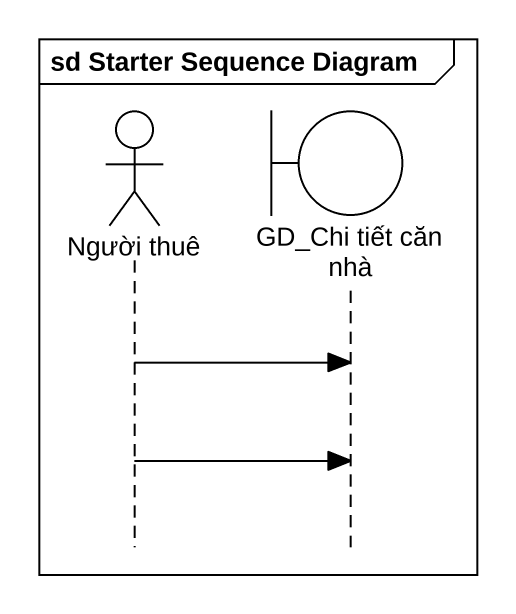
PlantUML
@startuml
mainframe sd Starter Sequence Diagram
hide footbox
actor "Người thuê" as Người_thuê
boundary "GD_Chi tiết căn nhà" as GD_Chi_tiết_căn_nhà

Người_thuê -> GD_Chi_tiết_căn_nhà
Người_thuê -> GD_Chi_tiết_căn_nhà
@enduml
